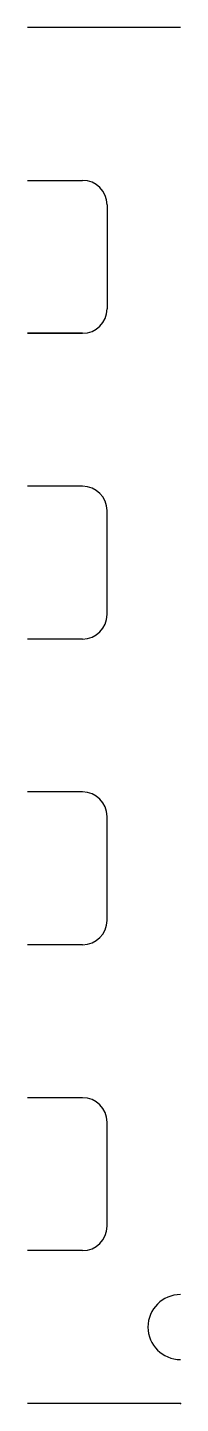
# Model space of a CAD drawing. Header units: millimetres. Extents: x -20 to 0, y 0 to 180.
import ezdxf

# ---------------------------------------------------------------- set-up
doc = ezdxf.new("R2010")
doc.units = ezdxf.units.MM
doc.layers.get('0').update_dxf_attribs({"linetype": 'CONTINUOUS'})

msp = doc.modelspace()

# ---------------------------------------------------------------- linework, layer by layer
for p, q in [((0, 180), (-20, 180)), ((-20, 160), (-12.8, 160)), ((-9.6, 156.8), (-9.6, 143.2)), ((-12.8, 120), (-20, 120)), ((-9.6, 103.2), (-9.6, 116.8)), ((-12.8, 100), (-20, 100)), ((-12.8, 80), (-20, 80)), ((-9.6, 63.2), (-9.6, 76.8)), ((-12.8, 60), (-20, 60)), ((-12.8, 40), (-20, 40)), ((-9.6, 23.2), (-9.6, 36.8)), ((-12.8, 20), (-20, 20)), ((0, 0), (-20, 0))]:
    msp.add_line(p, q)
msp.add_lwpolyline([(-12.8, 140), (-20, 140)], close=True)
for centre, radius, start, end in [((-12.8, 156.8), 3.2, 0, 90), ((-12.8, 143.2), 3.2, -90, 0), ((-12.8, 116.8), 3.2, 0, 90), ((-12.8, 103.2), 3.2, -90, 0), ((-12.8, 76.8), 3.2, 0, 90), ((-12.8, 63.2), 3.2, -90, 0), ((-12.8, 36.8), 3.2, 0, 90), ((-12.8, 23.2), 3.2, -90, 0), ((0, 10), 4.25, 90, 270)]:
    msp.add_arc(centre, radius, start, end)
msp.add_point((0, 0))
msp.add_point((0, 0))
msp.add_point((0, 0))

doc.saveas('drawing.dxf')
